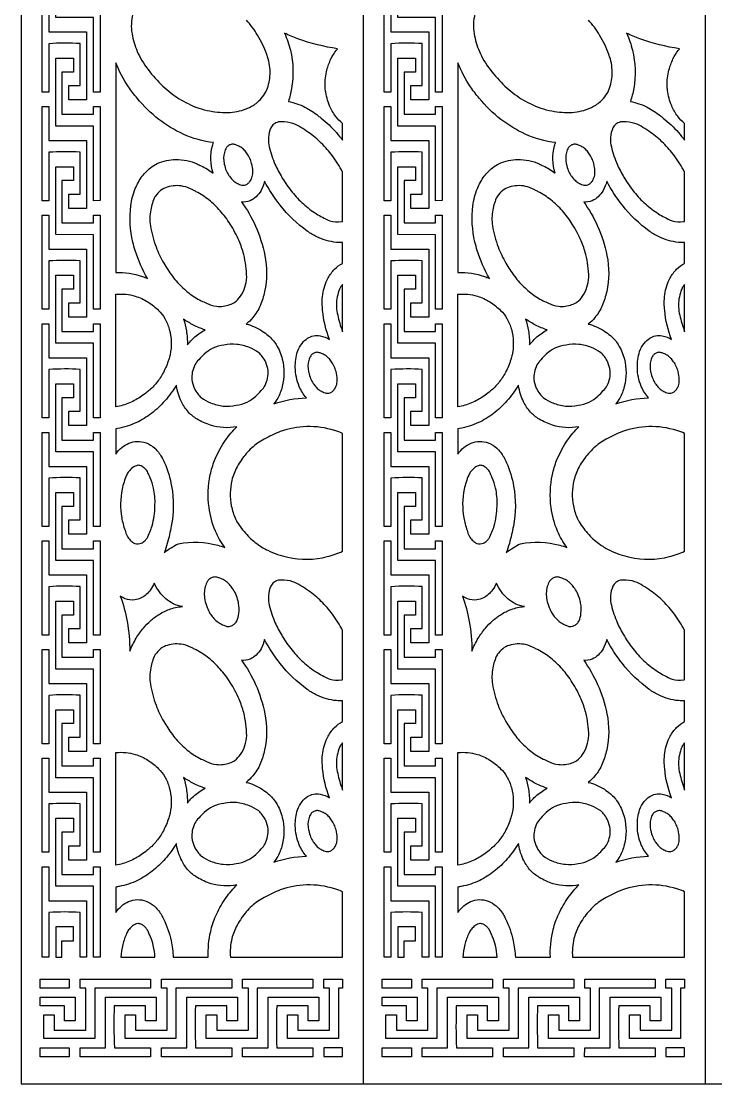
# Model space of a CAD drawing. Header units: millimetres. Extents: x -250 to 750, y -1000 to 1000.
# Drawn here: x -250 to 258, y -1000 to -224 of the extents above; entities that cross this region are included whole.
import ezdxf

# ---------------------------------------------------------------- set-up
doc = ezdxf.new("R2010")
doc.units = ezdxf.units.MM
doc.layers.add('Default', color=70, linetype='Continuous')

msp = doc.modelspace()

# ---------------------------------------------------------------- linework, layer by layer
at = {"layer": 'Default'}
for p, q in [((0, 1000), (0, -1000)), ((250, -1000), (250, 1000))]:
    msp.add_line(p, q, dxfattribs=at)
for points in [[(0, -1000), (250, -1000), (500, -1000), (750, -1000), (750, 1000), (500, 1000), (250, 1000), (0, 1000), (-250, 1000), (-250, -1000)], [(-224.81, -206.8), (-224.81, -171.37), (-211.91, -171.37), (-211.91, -181.56), (-220.22, -181.56), (-220.22, -212.44), (-197.2, -212.44), (-197.2, -206.8), (-192.38, -206.8), (-192.38, -275.54), (-197.2, -275.54), (-197.2, -221.03), (-224.81, -221.03)], [(25.19, -206.8), (25.19, -171.37), (38.09, -171.37), (38.09, -181.56), (29.78, -181.56), (29.78, -212.44), (52.8, -212.44), (52.8, -206.8), (57.62, -206.8), (57.62, -275.54), (52.8, -275.54), (52.8, -221.03), (25.19, -221.03)], [(-220.22, -291.78), (-197.2, -291.78), (-197.2, -286.14), (-192.38, -286.14), (-192.38, -354.88), (-197.2, -354.89), (-197.2, -300.37), (-224.81, -300.37), (-224.81, -250.71), (-211.91, -250.71), (-211.91, -260.9), (-220.22, -260.9)], [(29.78, -291.78), (52.8, -291.78), (52.8, -286.14), (57.62, -286.14), (57.62, -354.88), (52.8, -354.89), (52.8, -300.37), (25.19, -300.37), (25.19, -250.71), (38.09, -250.71), (38.09, -260.9), (29.78, -260.9)], [(-224.81, -444.82), (-224.81, -409.4), (-211.91, -409.4), (-211.91, -419.58), (-220.22, -419.58), (-220.22, -450.46), (-197.2, -450.46), (-197.2, -444.82), (-192.38, -444.82), (-192.38, -513.56), (-197.2, -513.56), (-197.2, -459.05), (-224.81, -459.05)], [(25.19, -444.82), (25.19, -409.4), (38.09, -409.4), (38.09, -419.58), (29.78, -419.58), (29.78, -450.46), (52.8, -450.46), (52.8, -444.82), (57.62, -444.82), (57.62, -513.56), (52.8, -513.56), (52.8, -459.05), (25.19, -459.05)], [(-224.81, -603.5), (-224.81, -568.08), (-211.91, -568.08), (-211.91, -578.26), (-220.22, -578.26), (-220.22, -609.15), (-197.2, -609.15), (-197.2, -603.5), (-192.38, -603.5), (-192.38, -672.24), (-197.2, -672.25), (-197.2, -617.74), (-224.81, -617.74)], [(25.19, -603.5), (25.19, -568.08), (38.09, -568.08), (38.09, -578.26), (29.78, -578.26), (29.78, -609.15), (52.8, -609.15), (52.8, -603.5), (57.62, -603.5), (57.62, -672.24), (52.8, -672.25), (52.8, -617.74), (25.19, -617.74)], [(-224.81, -682.84), (-224.81, -647.42), (-211.91, -647.42), (-211.91, -657.6), (-220.22, -657.6), (-220.22, -688.48), (-197.2, -688.48), (-197.2, -682.84), (-192.38, -682.84), (-192.38, -751.58), (-197.2, -751.58), (-197.2, -697.07), (-224.81, -697.07)], [(25.19, -682.84), (25.19, -647.42), (38.09, -647.42), (38.09, -657.6), (29.78, -657.6), (29.78, -688.48), (52.8, -688.48), (52.8, -682.84), (57.62, -682.84), (57.62, -751.58), (52.8, -751.58), (52.8, -697.07), (25.19, -697.07)], [(-220.22, -767.82), (-197.2, -767.82), (-197.2, -762.18), (-192.38, -762.18), (-192.38, -830.92), (-197.2, -830.93), (-197.2, -776.41), (-224.81, -776.41), (-224.81, -726.75), (-211.91, -726.75), (-211.91, -736.94), (-220.22, -736.94)], [(29.78, -767.82), (52.8, -767.82), (52.8, -762.18), (57.62, -762.18), (57.62, -830.92), (52.8, -830.93), (52.8, -776.41), (25.19, -776.41), (25.19, -726.75), (38.09, -726.75), (38.09, -736.94), (29.78, -736.94)], [(-220.22, -907.58), (-220.22, -895.62), (-211.91, -895.62), (-211.91, -885.44), (-224.81, -885.44), (-224.81, -907.58)], [(29.78, -907.58), (29.78, -895.62), (38.09, -895.62), (38.09, -885.44), (25.19, -885.44), (25.19, -907.58)], [(-236.25, -930.08), (-236.25, -923.64), (-214.89, -923.64), (-214.89, -930.08)], [(-147.6, -966.98), (-174.11, -966.98), (-174.11, -949.74), (-166.48, -949.74), (-166.48, -960.84), (-143.38, -960.84), (-143.38, -930.08), (-147.6, -930.08), (-147.6, -923.64), (-96.16, -923.64), (-96.16, -930.08), (-136.95, -930.08), (-136.95, -966.98)], [(-15.15, -923.64), (-15.15, -930.08), (-18.21, -930.08), (-18.21, -966.98), (-28.87, -966.98), (-55.37, -966.98), (-55.37, -949.74), (-47.75, -949.74), (-47.75, -960.84), (-24.64, -960.84), (-24.64, -930.08), (-28.87, -930.08), (-28.87, -923.64)], [(13.75, -930.08), (13.75, -923.64), (35.11, -923.64), (35.11, -930.08)], [(102.4, -966.98), (75.89, -966.98), (75.89, -949.74), (83.52, -949.74), (83.52, -960.84), (106.62, -960.84), (106.62, -930.08), (102.4, -930.08), (102.4, -923.64), (153.84, -923.64), (153.84, -930.08), (113.05, -930.08), (113.05, -966.98)], [(234.85, -923.64), (234.85, -930.08), (231.79, -930.08), (231.79, -966.98), (221.13, -966.98), (194.63, -966.98), (194.63, -949.74), (202.25, -949.74), (202.25, -960.84), (225.36, -960.84), (225.36, -930.08), (221.13, -930.08), (221.13, -923.64)], [(-236.25, -943.01), (-236.25, -936.81), (-210.67, -936.81), (-210.67, -954.11), (-218.5, -954.11), (-218.5, -943.01)], [(13.75, -943.01), (13.75, -936.81), (39.33, -936.81), (39.33, -954.11), (31.5, -954.11), (31.5, -943.01)], [(-236.25, -980.26), (-236.25, -973.71), (-214.89, -973.71), (-214.89, -980.26)], [(-15.15, -973.71), (-28.87, -973.71), (-28.87, -980), (-15.15, -980), (-15.15, -973.92)], [(13.75, -980.26), (13.75, -973.71), (35.11, -973.71), (35.11, -980.26)], [(234.85, -973.71), (221.13, -973.71), (221.13, -980), (234.85, -980), (234.85, -973.92)]]:
    msp.add_lwpolyline(points, close=True, dxfattribs=at)
for points in [[(-229.85, -206.8), (-229.85, -231.63), (-202.24, -231.63), (-202.24, -281.19), (-215.18, -281.19), (-215.18, -270.72), (-206.88, -270.72), (-206.88, -240.12, 0.031256), (-229.85, -240.22), (-229.85, -275.54), (-234.75, -275.54), (-234.75, -206.8)], [(20.15, -206.8), (20.15, -231.63), (47.76, -231.63), (47.76, -281.19), (34.82, -281.19), (34.82, -270.72), (43.12, -270.72), (43.12, -240.12, 0.031256), (20.15, -240.22), (20.15, -275.54), (15.25, -275.54), (15.25, -206.8)], [(-15.15, -298.54, -0.061468), (-20.22, -293.27, -0.059273), (-24.64, -285.52, -0.065411), (-27.67, -274.29, -0.01679), (-27.98, -271.16, -0.065103), (-26.62, -259.43, -0.05289), (-23.7, -251.39, -0.056464), (-19.6, -244.86, -0.009427), (-18.84, -243.95, -0.051042), (-47.81, -236.58, -0.017236), (-57.63, -232.59, -0.051592), (-53.28, -245.01, -0.101114), (-52.41, -272.95, -0.036873), (-54.74, -282.36, -0.065643), (-42.62, -286.59, -0.051583), (-32.92, -292.86, 0.01317), (-30.86, -294.52, -0.043434), (-19.7, -305.16, -0.018466), (-15.15, -310.73)], [(234.85, -298.54, -0.061468), (229.78, -293.27, -0.059273), (225.36, -285.52, -0.065411), (222.33, -274.29, -0.01679), (222.02, -271.16, -0.065103), (223.38, -259.43, -0.05289), (226.3, -251.39, -0.056464), (230.4, -244.86, -0.009427), (231.16, -243.95, -0.051042), (202.19, -236.58, -0.017236), (192.37, -232.59, -0.051592), (196.72, -245.01, -0.101114), (197.59, -272.95, -0.036873), (195.26, -282.36, -0.065643), (207.38, -286.59, -0.051583), (217.08, -292.86, 0.01317), (219.14, -294.52, -0.043434), (230.3, -305.16, -0.018466), (234.85, -310.73)], [(-109.49, -312.49, -0.074649), (-131.61, -306.3, -0.058787), (-149.42, -295.52, -0.05223), (-165.29, -280.09, -0.022264), (-171.67, -271.7, -0.054048), (-180.82, -254.11), (-180.82, -407.46, -0.10114), (-161.47, -410.21, -0.019018), (-157.79, -411.68, -0.054223), (-166.69, -391.24, -0.018361), (-168.41, -385.11, -0.088171), (-169.93, -358.62, -0.068605), (-166.63, -345.98, -0.0648), (-161.58, -337.03, -0.067395), (-155.61, -330.89, -0.055733), (-150.54, -327.72, -0.096328), (-137.03, -324.81, -0.107983), (-121.43, -328, -0.020343), (-118.47, -329.46, -0.039634), (-109.7, -334.69, -0.145245), (-110.28, -314.9, -0.014628), (-109.73, -313.08, -0.014666)], [(140.51, -312.49, -0.074649), (118.39, -306.3, -0.058787), (100.58, -295.52, -0.05223), (84.71, -280.09, -0.022264), (78.33, -271.7, -0.054048), (69.18, -254.11), (69.18, -407.46, -0.10114), (88.53, -410.21, -0.019018), (92.21, -411.68, -0.054223), (83.31, -391.24, -0.018361), (81.59, -385.11, -0.088171), (80.07, -358.62, -0.068605), (83.37, -345.98, -0.0648), (88.42, -337.03, -0.067395), (94.39, -330.89, -0.055733), (99.46, -327.72, -0.096328), (112.97, -324.81, -0.107983), (128.57, -328, -0.020343), (131.53, -329.46, -0.039634), (140.3, -334.69, -0.145245), (139.72, -314.9, -0.014628), (140.27, -313.08, -0.014666)], [(-229.85, -286.14), (-229.85, -310.97), (-202.24, -310.97), (-202.24, -360.53), (-215.18, -360.53), (-215.18, -350.06), (-206.88, -350.06), (-206.88, -319.46, 0.031927), (-229.85, -319.56), (-229.85, -354.89), (-234.75, -354.89), (-234.75, -286.14)], [(20.15, -286.14), (20.15, -310.97), (47.76, -310.97), (47.76, -360.53), (34.82, -360.53), (34.82, -350.06), (43.12, -350.06), (43.12, -319.46, 0.031927), (20.15, -319.56), (20.15, -354.89), (15.25, -354.89), (15.25, -286.14)], [(-15.15, -333.97, 0.037604), (-22.63, -322.21, 0.037697), (-30.71, -312.87, 0.042605), (-40.07, -305, 0.025187), (-45.69, -301.44, 0.06655), (-51.46, -298.53, 0.099398), (-59.99, -297.32, 0.147123), (-63.95, -298.08, 0.093948), (-66.59, -300.23, 0.038505), (-67.57, -301.61, 0.084579), (-69.33, -308.73, 0.058709), (-69.1, -314.02, 0.042173), (-65.08, -326.88, 0.038993), (-60.12, -336.84, 0.00652), (-59.19, -338.34, 0.036227), (-52.05, -348.57, 0.039396), (-43.83, -357.26, 0.044779), (-34.33, -364.45, 0.020855), (-29.84, -367, 0.071657), (-24.36, -369.53, 0.109601), (-16.01, -370.14, 0.031872), (-15.15, -370.01)], [(234.85, -333.97, 0.037604), (227.37, -322.21, 0.037697), (219.29, -312.87, 0.042605), (209.93, -305, 0.025187), (204.31, -301.44, 0.06655), (198.54, -298.53, 0.099398), (190.01, -297.32, 0.147123), (186.05, -298.08, 0.093948), (183.41, -300.23, 0.038505), (182.43, -301.61, 0.084579), (180.67, -308.73, 0.058709), (180.9, -314.02, 0.042173), (184.92, -326.88, 0.038993), (189.88, -336.84, 0.00652), (190.81, -338.34, 0.036227), (197.95, -348.57, 0.039396), (206.17, -357.26, 0.044779), (215.67, -364.45, 0.020855), (220.16, -367, 0.071657), (225.64, -369.53, 0.109601), (233.99, -370.14, 0.031872), (234.85, -370.01)], [(-100.11, -316.15, 0.060401), (-101.51, -319.64, 0.117329), (-101.73, -327.72, 0.008834), (-101.59, -328.3, 0.048361), (-100.17, -332.89, 0.045306), (-98.33, -336.39, 0.041492), (-96.43, -338.87, 0.050762), (-94.01, -341.06, 0.055887), (-91.33, -342.63, 0.03518), (-89.64, -343.24, 0.1749), (-85.94, -343.22, 0.08001), (-84.14, -342.19, 0.068353), (-82.62, -340.54, 0.063612), (-81.42, -338.19, 0.081331), (-80.71, -334.26, 0.021505), (-80.73, -333.38, 0.052199), (-81.61, -327.79, 0.041224), (-82.97, -323.96, 0.046041), (-84.88, -320.55, 0.046272), (-87.06, -317.92, 0.052073), (-89.55, -315.88, 0.057049), (-92.29, -314.48, 0.020364), (-93.27, -314.16, 0.110753), (-95.51, -313.68, 0.106623), (-97.73, -314.21, 0.078), (-99.43, -315.4, 0.032309)], [(149.89, -316.15, 0.060401), (148.49, -319.64, 0.117329), (148.27, -327.72, 0.008834), (148.41, -328.3, 0.048361), (149.83, -332.89, 0.045306), (151.67, -336.39, 0.041492), (153.57, -338.87, 0.050762), (155.99, -341.06, 0.055887), (158.67, -342.63, 0.03518), (160.36, -343.24, 0.1749), (164.06, -343.22, 0.08001), (165.86, -342.19, 0.068353), (167.38, -340.54, 0.063612), (168.58, -338.19, 0.081331), (169.29, -334.26, 0.021505), (169.27, -333.38, 0.052199), (168.39, -327.79, 0.041224), (167.03, -323.96, 0.046041), (165.12, -320.55, 0.046272), (162.94, -317.92, 0.052073), (160.45, -315.88, 0.057049), (157.71, -314.48, 0.020364), (156.73, -314.16, 0.110753), (154.49, -313.68, 0.106623), (152.27, -314.21, 0.078), (150.57, -315.4, 0.032309)], [(-224.81, -379.71), (-224.81, -330.06, -0.000761), (-211.91, -330.05), (-211.91, -340.24), (-220.22, -340.24), (-220.22, -371.12), (-197.2, -371.12), (-197.2, -365.48), (-192.38, -365.47), (-192.38, -434.22), (-197.2, -434.22), (-197.2, -379.72)], [(25.19, -379.71), (25.19, -330.06, -0.000761), (38.09, -330.05), (38.09, -340.24), (29.78, -340.24), (29.78, -371.12), (52.8, -371.12), (52.8, -365.48), (57.62, -365.47), (57.62, -434.22), (52.8, -434.22), (52.8, -379.72)], [(-15.15, -385.44, -0.033537), (-19.66, -385.34, -0.089635), (-33.9, -381.38, -0.044205), (-41.03, -377.1, -0.068071), (-60.7, -358.28, -0.044388), (-72.15, -340.74, -0.075114), (-74.71, -347.4, -0.078471), (-78.32, -352.02, -0.092925), (-82.81, -354.95, -0.128003), (-88.94, -355.83, -0.054258), (-78.78, -373.47, -0.052782), (-71.95, -394.94, -0.103109), (-72.15, -421.33, -0.045944), (-75.35, -431.6, -0.067899), (-80.77, -440.31, -0.054234), (-85.59, -445.03, -0.085899), (-73.83, -450.12, -0.032183), (-69.44, -453.42, -0.077445), (-63.64, -460.06, -0.078595), (-59.19, -470.68, -0.123329), (-59.29, -490.69, -0.06434), (-62.58, -499.13, -0.042728), (-65.41, -503.42, -0.080133), (-41.6, -498.97, -0.080989), (-46.82, -490.74, -0.095662), (-49.72, -476.67, -0.078849), (-48.08, -465.07, -0.082204), (-44.78, -459.13, -0.087336), (-40.68, -455.42, -0.087948), (-36.52, -453.69, -0.098054), (-31.54, -453.63, -0.094092), (-24.68, -456.31, -0.072059), (-29.74, -435.04, -0.018281), (-30.05, -429.79, -0.083273), (-28.2, -417.15, -0.048154), (-25.75, -411.36, -0.072557), (-21.01, -404.96, -0.084211), (-15.15, -400.68)], [(234.85, -385.44, -0.033537), (230.34, -385.34, -0.089635), (216.1, -381.38, -0.044205), (208.97, -377.1, -0.068071), (189.3, -358.28, -0.044388), (177.85, -340.74, -0.075114), (175.29, -347.4, -0.078471), (171.68, -352.02, -0.092925), (167.19, -354.95, -0.128003), (161.06, -355.83, -0.054258), (171.22, -373.47, -0.052782), (178.05, -394.94, -0.103109), (177.85, -421.33, -0.045944), (174.65, -431.6, -0.067899), (169.23, -440.31, -0.054234), (164.41, -445.03, -0.085899), (176.17, -450.12, -0.032183), (180.56, -453.42, -0.077445), (186.36, -460.06, -0.078595), (190.81, -470.68, -0.123329), (190.71, -490.69, -0.06434), (187.42, -499.13, -0.042728), (184.59, -503.42, -0.080133), (208.4, -498.97, -0.080989), (203.18, -490.74, -0.095662), (200.28, -476.67, -0.078849), (201.92, -465.07, -0.082204), (205.22, -459.13, -0.087336), (209.32, -455.42, -0.087948), (213.48, -453.69, -0.098054), (218.46, -453.63, -0.094092), (225.32, -456.31, -0.072059), (220.26, -435.04, -0.018281), (219.95, -429.79, -0.083273), (221.8, -417.15, -0.048154), (224.25, -411.36, -0.072557), (228.99, -404.96, -0.084211), (234.85, -400.68)], [(-152.27, -352.05, 0.070634), (-155.39, -361.46, 0.078607), (-155.65, -373.38, 0.045364), (-151.44, -388.71, 0.042058), (-145.84, -400.58, 0.01916), (-142.92, -405.22, 0.041655), (-135.78, -414.62, 0.045799), (-127.54, -422.29, 0.049685), (-118.52, -427.98, 0.020975), (-114.67, -429.7, 0.087895), (-107.4, -431.97, 0.117639), (-97.5, -430.85, 0.070552), (-93.9, -428.95, 0.080197), (-89.72, -424.66, 0.073545), (-86.54, -418.17, 0.064698), (-85.24, -410.88, 0.061471), (-87.42, -394.12, 0.041625), (-90.82, -384.29, 0.04037), (-97.27, -372.05, 0.040401), (-104.55, -362.33, 0.044178), (-112.87, -354.39, 0.048581), (-122.1, -348.33, 0.013504), (-124.7, -347.06, 0.076086), (-131.55, -344.43, 0.129459), (-143.29, -344.97, 0.096857), (-148.11, -347.39, 0.080832), (-152.07, -351.75)], [(97.73, -352.05, 0.070634), (94.61, -361.46, 0.078607), (94.35, -373.38, 0.045364), (98.56, -388.71, 0.042058), (104.16, -400.58, 0.01916), (107.08, -405.22, 0.041655), (114.22, -414.62, 0.045799), (122.46, -422.29, 0.049685), (131.48, -427.98, 0.020975), (135.33, -429.7, 0.087895), (142.6, -431.97, 0.117639), (152.5, -430.85, 0.070552), (156.1, -428.95, 0.080197), (160.28, -424.66, 0.073545), (163.46, -418.17, 0.064698), (164.76, -410.88, 0.061471), (162.58, -394.12, 0.041625), (159.18, -384.29, 0.04037), (152.73, -372.05, 0.040401), (145.45, -362.33, 0.044178), (137.13, -354.39, 0.048581), (127.9, -348.33, 0.013504), (125.3, -347.06, 0.076086), (118.45, -344.43, 0.129459), (106.71, -344.97, 0.096857), (101.89, -347.39, 0.080832), (97.93, -351.75)], [(-229.85, -365.47), (-229.85, -390.3), (-202.24, -390.3), (-202.24, -439.87, -0.00033), (-215.18, -439.87), (-215.18, -429.4), (-206.88, -429.4), (-206.88, -398.8, 0.031927), (-229.85, -398.9), (-229.85, -434.22), (-234.75, -434.22), (-234.75, -365.48)], [(20.15, -365.47), (20.15, -390.3), (47.76, -390.3), (47.76, -439.87, -0.00033), (34.82, -439.87), (34.82, -429.4), (43.12, -429.4), (43.12, -398.8, 0.031927), (20.15, -398.9), (20.15, -434.22), (15.25, -434.22), (15.25, -365.48)], [(-15.15, -416.07, 0.041527), (-16.7, -418.1, 0.051362), (-18.71, -423.61, 0.096087), (-19.35, -435.63, 0.032537), (-16.34, -447.26, 0.010132), (-15.15, -450.65)], [(234.85, -416.07, 0.041527), (233.3, -418.1, 0.051362), (231.29, -423.61, 0.096087), (230.65, -435.63, 0.032537), (233.66, -447.26, 0.010132), (234.85, -450.65)], [(-180.82, -505.51), (-180.82, -423.3, -0.102986), (-166.65, -424.62, -0.064673), (-157.45, -428.86, -0.053893), (-149.63, -435.11, -0.066697), (-145.09, -440.93, -0.062486), (-141.78, -448.81, -0.121534), (-141.25, -467.47, -0.023098), (-142.18, -470.92, -0.047065), (-146.15, -480.38, -0.04767), (-151.07, -487.86, -0.053343), (-157.02, -493.88, -0.009333), (-158.1, -494.73, -0.047703), (-166.24, -500.33, -0.056265), (-175.77, -504.35, -0.029805)], [(69.18, -505.51), (69.18, -423.3, -0.102986), (83.35, -424.62, -0.064673), (92.55, -428.86, -0.053893), (100.37, -435.11, -0.066697), (104.91, -440.93, -0.062486), (108.22, -448.81, -0.121534), (108.75, -467.47, -0.023098), (107.82, -470.92, -0.047065), (103.85, -480.38, -0.04767), (98.93, -487.86, -0.053343), (92.98, -493.88, -0.009333), (91.9, -494.73, -0.047703), (83.76, -500.33, -0.056265), (74.23, -504.35, -0.029805)], [(-128.58, -460.16, -0.029147), (-125.02, -456.21, -0.031065), (-121.14, -452.82, -0.033011), (-117, -450.04, -0.010337), (-115.69, -449.31, -0.039094), (-124.11, -445.78, -0.033336), (-131.36, -441.39, -0.039427), (-129.29, -449.98, -0.043481)], [(121.42, -460.16, -0.029147), (124.98, -456.21, -0.031065), (128.86, -452.82, -0.033011), (133, -450.04, -0.010337), (134.31, -449.31, -0.039094), (125.89, -445.78, -0.033336), (118.64, -441.39, -0.039427), (120.71, -449.98, -0.043481)], [(-229.85, -444.82), (-229.85, -469.65), (-202.24, -469.65), (-202.24, -519.21), (-215.18, -519.21), (-215.18, -508.74), (-206.88, -508.74), (-206.88, -478.14, 0.031256), (-229.85, -478.24), (-229.85, -513.56), (-234.75, -513.56), (-234.75, -444.82)], [(20.15, -444.82), (20.15, -469.65), (47.76, -469.65), (47.76, -519.21), (34.82, -519.21), (34.82, -508.74), (43.12, -508.74), (43.12, -478.14, 0.031256), (20.15, -478.24), (20.15, -513.56), (15.25, -513.56), (15.25, -444.82)], [(-69.56, -479.1, 0.066194), (-71.32, -472.98, 0.062414), (-73.85, -468.65, 0.056443), (-76.44, -465.94, 0.055088), (-83.29, -462.17, 0.075464), (-92.55, -459.84, 0.075238), (-101.87, -460.35, 0.082748), (-109.92, -462.75, 0.063945), (-116.31, -467.02, 0.039997), (-120.25, -471.08, 0.076844), (-123.1, -474.89, 0.072199), (-124.97, -480.23, 0.062881), (-125.33, -485.64, 0.066194), (-123.57, -491.76, 0.062414), (-121.03, -496.08, 0.056443), (-118.44, -498.79, 0.055088), (-111.6, -502.57, 0.075464), (-102.34, -504.9, 0.075238), (-93.02, -504.39, 0.082748), (-84.96, -501.98, 0.063945), (-78.58, -497.72, 0.039997), (-74.64, -493.66, 0.076844), (-71.78, -489.84, 0.072199), (-69.91, -484.51, 0.062881)], [(-38.46, -468.14, 0.060401), (-39.86, -471.63, 0.117329), (-40.08, -479.71, 0.008834), (-39.94, -480.29, 0.048361), (-38.52, -484.88, 0.045306), (-36.68, -488.38, 0.041492), (-34.78, -490.86, 0.050762), (-32.36, -493.05, 0.055887), (-29.68, -494.62, 0.03518), (-27.99, -495.23, 0.1749), (-24.29, -495.21, 0.08001), (-22.49, -494.18, 0.068353), (-20.97, -492.53, 0.063612), (-19.77, -490.18, 0.081331), (-19.06, -486.25, 0.021505), (-19.08, -485.37, 0.052199), (-19.96, -479.78, 0.041224), (-21.32, -475.95, 0.046041), (-23.23, -472.54, 0.046272), (-25.41, -469.91, 0.052073), (-27.9, -467.87, 0.057049), (-30.64, -466.47, 0.020364), (-31.62, -466.15, 0.110753), (-33.86, -465.67, 0.106623), (-36.08, -466.2, 0.078), (-37.78, -467.39, 0.032309)], [(180.44, -479.1, 0.066194), (178.68, -472.98, 0.062414), (176.15, -468.65, 0.056443), (173.56, -465.94, 0.055088), (166.71, -462.17, 0.075464), (157.45, -459.84, 0.075238), (148.13, -460.35, 0.082748), (140.08, -462.75, 0.063945), (133.69, -467.02, 0.039997), (129.75, -471.08, 0.076844), (126.9, -474.89, 0.072199), (125.03, -480.23, 0.062881), (124.67, -485.64, 0.066194), (126.43, -491.76, 0.062414), (128.97, -496.08, 0.056443), (131.56, -498.79, 0.055088), (138.4, -502.57, 0.075464), (147.66, -504.9, 0.075238), (156.98, -504.39, 0.082748), (165.04, -501.98, 0.063945), (171.42, -497.72, 0.039997), (175.36, -493.66, 0.076844), (178.22, -489.84, 0.072199), (180.09, -484.51, 0.062881)], [(211.54, -468.14, 0.060401), (210.14, -471.63, 0.117329), (209.92, -479.71, 0.008834), (210.06, -480.29, 0.048361), (211.48, -484.88, 0.045306), (213.32, -488.38, 0.041492), (215.22, -490.86, 0.050762), (217.64, -493.05, 0.055887), (220.32, -494.62, 0.03518), (222.01, -495.23, 0.1749), (225.71, -495.21, 0.08001), (227.51, -494.18, 0.068353), (229.03, -492.53, 0.063612), (230.23, -490.18, 0.081331), (230.94, -486.25, 0.021505), (230.92, -485.37, 0.052199), (230.04, -479.78, 0.041224), (228.68, -475.95, 0.046041), (226.77, -472.54, 0.046272), (224.59, -469.91, 0.052073), (222.1, -467.87, 0.057049), (219.36, -466.47, 0.020364), (218.38, -466.15, 0.110753), (216.14, -465.67, 0.106623), (213.92, -466.2, 0.078), (212.22, -467.39, 0.032309)], [(-224.81, -538.4), (-224.81, -488.74, -0.000761), (-211.91, -488.73), (-211.91, -498.92), (-220.22, -498.92), (-220.22, -529.81), (-197.2, -529.81), (-197.2, -524.16), (-192.38, -524.16), (-192.38, -592.91), (-197.2, -592.91), (-197.2, -538.4)], [(25.19, -538.4), (25.19, -488.74, -0.000761), (38.09, -488.73), (38.09, -498.92), (29.78, -498.92), (29.78, -529.81), (52.8, -529.81), (52.8, -524.16), (57.62, -524.16), (57.62, -592.91), (52.8, -592.91), (52.8, -538.4)], [(-180.82, -521.48), (-180.82, -540.01, -0.068385), (-176.46, -535.18, -0.078619), (-171.29, -532.01, -0.19202), (-158.78, -531.8, -0.089909), (-152.47, -535.72, -0.075722), (-147.42, -542.05, -0.022447), (-145.28, -546.39, -0.058926), (-140.13, -563.49, -0.091248), (-140.32, -592.77, -0.019547), (-141.68, -598.64, -0.052971), (-145.57, -611.96, -0.051169), (-135.09, -605.46, -0.111394), (-106.39, -606.63, -0.019649), (-101.25, -608.22, -0.060295), (-108.09, -596.32, -0.066418), (-112.75, -579.02, -0.085564), (-111.82, -555.04, -0.042113), (-108.7, -544.64, -0.048588), (-101.68, -531.27, -0.04956), (-93.47, -521.02, -0.005887), (-92.44, -520, -0.12494), (-111.7, -518.92, -0.061034), (-121.45, -514.44, -0.07907), (-127.88, -509.27, -0.066853), (-132.88, -501.88, -0.074188), (-136.57, -490.13), (-136.64, -489.67, -0.045111), (-145.05, -501.14, -0.050025), (-154.91, -510.38, -0.055151), (-165.87, -517.04, -0.070729), (-179.74, -521.32)], [(69.18, -521.48), (69.18, -540.01, -0.068385), (73.54, -535.18, -0.078619), (78.71, -532.01, -0.19202), (91.22, -531.8, -0.089909), (97.53, -535.72, -0.075722), (102.58, -542.05, -0.022447), (104.72, -546.39, -0.058926), (109.87, -563.49, -0.091248), (109.68, -592.77, -0.019547), (108.32, -598.64, -0.052971), (104.43, -611.96, -0.051169), (114.91, -605.46, -0.111394), (143.61, -606.63, -0.019649), (148.75, -608.22, -0.060295), (141.91, -596.32, -0.066418), (137.25, -579.02, -0.085564), (138.18, -555.04, -0.042113), (141.3, -544.64, -0.048588), (148.32, -531.27, -0.04956), (156.53, -521.02, -0.005887), (157.56, -520, -0.12494), (138.3, -518.92, -0.061034), (128.55, -514.44, -0.07907), (122.12, -509.27, -0.066853), (117.12, -501.88, -0.074188), (113.43, -490.13), (113.36, -489.67, -0.045111), (104.95, -501.14, -0.050025), (95.09, -510.38, -0.055151), (84.13, -517.04, -0.070729), (70.26, -521.32)], [(-15.15, -524.89, 0.029295), (-20.88, -522.86, 0.084835), (-41.39, -519.95, 0.078052), (-60.69, -523.62, 0.046921), (-72.51, -529.19, 0.063792), (-81.55, -535.53, 0.054259), (-89.01, -544.1, 0.020178), (-92.26, -549.3, 0.066703), (-96.07, -559.2, 0.106858), (-96.46, -577.83, 0.063079), (-93.42, -587.25, 0.016924), (-92.32, -589.4, 0.048199), (-85.13, -598.85, 0.053759), (-76.68, -606.28, 0.043456), (-69.78, -610.31, 0.058708), (-55.21, -615.37, 0.116308), (-26.35, -614.93, 0.044042), (-15.15, -611.01)], [(234.85, -524.89, 0.029295), (229.12, -522.86, 0.084835), (208.61, -519.95, 0.078052), (189.31, -523.62, 0.046921), (177.49, -529.19, 0.063792), (168.45, -535.53, 0.054259), (160.99, -544.1, 0.020178), (157.74, -549.3, 0.066703), (153.93, -559.2, 0.106858), (153.54, -577.83, 0.063079), (156.58, -587.25, 0.016924), (157.68, -589.4, 0.048199), (164.87, -598.85, 0.053759), (173.32, -606.28, 0.043456), (180.22, -610.31, 0.058708), (194.79, -615.37, 0.116308), (223.65, -614.93, 0.044042), (234.85, -611.01)], [(-229.85, -524.16), (-229.85, -548.99), (-202.24, -548.99), (-202.24, -598.55), (-215.18, -598.55), (-215.18, -588.08), (-206.88, -588.08), (-206.88, -557.48, 0.031256), (-229.85, -557.58), (-229.85, -592.9), (-234.75, -592.9), (-234.75, -524.15)], [(20.15, -524.16), (20.15, -548.99), (47.76, -548.99), (47.76, -598.55), (34.82, -598.55), (34.82, -588.08), (43.12, -588.08), (43.12, -557.48, 0.031256), (20.15, -557.58), (20.15, -592.9), (15.25, -592.9), (15.25, -524.15)], [(-164.88, -548.21, 0.096271), (-168.52, -549.87, 0.074455), (-171.35, -552.67, 0.047485), (-172.97, -555.35, 0.052206), (-176.26, -565.66, 0.094197), (-176.59, -586.56, 0.045587), (-174.16, -595.65, 0.06367), (-172.57, -599.78, 0.066368), (-170.37, -602.85, 0.068734), (-167.94, -604.85, 0.025883), (-167, -605.36, 0.170214), (-162.25, -605.08, 0.085492), (-159.72, -603.43, 0.057383), (-158.07, -601.48, 0.051084), (-154.37, -592.34, 0.066489), (-152.26, -578.14, 0.005439), (-152.26, -576.94, 0.065625), (-153.31, -564.89, 0.048042), (-155.77, -557.24, 0.014413), (-156.72, -555.2, 0.068978), (-158.32, -552.1, 0.072267), (-160.3, -549.97, 0.103306), (-163.23, -548.45, 0.055046), (-164.49, -548.22, 0.019033)], [(85.12, -548.21, 0.096271), (81.48, -549.87, 0.074455), (78.65, -552.67, 0.047485), (77.03, -555.35, 0.052206), (73.74, -565.66, 0.094197), (73.41, -586.56, 0.045587), (75.84, -595.65, 0.06367), (77.43, -599.78, 0.066368), (79.63, -602.85, 0.068734), (82.06, -604.85, 0.025883), (83, -605.36, 0.170214), (87.75, -605.08, 0.085492), (90.28, -603.43, 0.057383), (91.93, -601.48, 0.051084), (95.63, -592.34, 0.066489), (97.74, -578.14, 0.005439), (97.74, -576.94, 0.065625), (96.69, -564.89, 0.048042), (94.23, -557.24, 0.014413), (93.28, -555.2, 0.068978), (91.68, -552.1, 0.072267), (89.7, -549.97, 0.103306), (86.77, -548.45, 0.055046), (85.51, -548.22, 0.019033)], [(-229.85, -603.5), (-229.85, -628.32), (-202.24, -628.32), (-202.24, -677.89), (-215.18, -677.89), (-215.18, -667.42), (-206.88, -667.42), (-206.88, -636.82, 0.031927), (-229.85, -636.92), (-229.85, -672.24), (-234.75, -672.24), (-234.75, -603.49)], [(20.15, -603.5), (20.15, -628.32), (47.76, -628.32), (47.76, -677.89), (34.82, -677.89), (34.82, -667.42), (43.12, -667.42), (43.12, -636.82, 0.031927), (20.15, -636.92), (20.15, -672.24), (15.25, -672.24), (15.25, -603.49)], [(-152.77, -634.36, -0.05574), (-155.49, -639.13, -0.057283), (-158.65, -642.61, -0.064261), (-162.26, -645.06, -0.085929), (-167.04, -646.56, -0.122079), (-173.94, -645.74, -0.062946), (-177.62, -643.78, -0.043349), (-172.59, -662.24, -0.046677), (-170.72, -683.98, -0.039939), (-166.03, -674.61, -0.040208), (-160.63, -667.07, -0.036003), (-155.51, -661.8, -0.043626), (-149.28, -657.14, -0.051308), (-141.97, -653.54, -0.068435), (-132.36, -651.39), (-132.17, -651.38, -0.079875), (-138.95, -649.31, -0.062525), (-144.34, -645.74, -0.053954), (-148.99, -640.71, -0.048864)], [(-113.83, -632.76, 0.062032), (-115.54, -636.85, 0.119657), (-115.82, -646.39, 0.047566), (-114.2, -652.04, 0.044372), (-112.05, -656.38, 0.040531), (-109.8, -659.49, 0.049537), (-106.92, -662.28, 0.054641), (-103.7, -664.32, 0.029578), (-101.95, -665.05, 0.091571), (-99.72, -665.85, 0.134412), (-96.38, -665.46, 0.08047), (-94.28, -664.16, 0.068554), (-92.53, -662.13, 0.00733), (-92.36, -661.86, 0.06394), (-90.92, -656.55, 0.086116), (-91.17, -648.83, 0.017951), (-91.53, -647.34, 0.045582), (-93.24, -642.27, 0.046076), (-95.52, -638.13, 0.042282), (-97.85, -635.22, 0.051752), (-100.81, -632.68, 0.05687), (-104.07, -630.9, 0.027159), (-105.63, -630.37, 0.111195), (-108.32, -629.8, 0.106955), (-111, -630.44, 0.078178), (-113.04, -631.88, 0.031642)], [(-15.15, -668.77, 0.037604), (-22.63, -657, 0.037697), (-30.71, -647.67, 0.042606), (-40.07, -639.79, 0.025187), (-45.69, -636.24, 0.06655), (-51.46, -633.32, 0.099398), (-59.99, -632.11, 0.147123), (-63.95, -632.88, 0.093948), (-66.59, -635.02, 0.038505), (-67.57, -636.41, 0.084579), (-69.33, -643.53, 0.058709), (-69.1, -648.82, 0.042173), (-65.08, -661.68, 0.038993), (-60.12, -671.64, 0.00652), (-59.19, -673.14, 0.036227), (-52.06, -683.36, 0.039396), (-43.83, -692.05, 0.044779), (-34.33, -699.25, 0.020855), (-29.84, -701.8, 0.071657), (-24.36, -704.33, 0.109601), (-16.01, -704.93, 0.031878), (-15.15, -704.8)], [(97.23, -634.36, -0.05574), (94.51, -639.13, -0.057283), (91.35, -642.61, -0.064261), (87.74, -645.06, -0.085929), (82.96, -646.56, -0.122079), (76.06, -645.74, -0.062946), (72.38, -643.78, -0.043349), (77.41, -662.24, -0.046677), (79.28, -683.98, -0.039939), (83.97, -674.61, -0.040208), (89.37, -667.07, -0.036003), (94.49, -661.8, -0.043626), (100.72, -657.14, -0.051308), (108.03, -653.54, -0.068435), (117.64, -651.39), (117.83, -651.38, -0.079875), (111.05, -649.31, -0.062525), (105.66, -645.74, -0.053954), (101.01, -640.71, -0.048864)], [(136.17, -632.76, 0.062032), (134.46, -636.85, 0.119657), (134.18, -646.39, 0.047566), (135.8, -652.04, 0.044372), (137.95, -656.38, 0.040531), (140.2, -659.49, 0.049537), (143.08, -662.28, 0.054641), (146.3, -664.32, 0.029578), (148.05, -665.05, 0.091571), (150.28, -665.85, 0.134412), (153.62, -665.46, 0.08047), (155.72, -664.16, 0.068554), (157.47, -662.13, 0.00733), (157.64, -661.86, 0.06394), (159.08, -656.55, 0.086116), (158.83, -648.83, 0.017951), (158.47, -647.34, 0.045582), (156.76, -642.27, 0.046076), (154.48, -638.13, 0.042282), (152.15, -635.22, 0.051752), (149.19, -632.68, 0.05687), (145.93, -630.9, 0.027159), (144.37, -630.37, 0.111195), (141.68, -629.8, 0.106955), (139, -630.44, 0.078178), (136.96, -631.88, 0.031642)], [(234.85, -668.77, 0.037604), (227.37, -657, 0.037697), (219.29, -647.67, 0.042606), (209.93, -639.79, 0.025187), (204.31, -636.24, 0.06655), (198.54, -633.32, 0.099398), (190.01, -632.11, 0.147123), (186.05, -632.88, 0.093948), (183.41, -635.02, 0.038505), (182.43, -636.41, 0.084579), (180.67, -643.53, 0.058709), (180.9, -648.82, 0.042173), (184.92, -661.68, 0.038993), (189.88, -671.64, 0.00652), (190.81, -673.14, 0.036227), (197.94, -683.36, 0.039396), (206.17, -692.05, 0.044779), (215.67, -699.25, 0.020855), (220.16, -701.8, 0.071657), (225.64, -704.33, 0.109601), (233.99, -704.93, 0.031878), (234.85, -704.8)], [(-229.85, -682.84), (-229.85, -707.67), (-202.24, -707.67), (-202.24, -757.23), (-215.18, -757.23), (-215.18, -746.76), (-206.88, -746.76), (-206.88, -716.16, 0.031256), (-229.85, -716.26), (-229.85, -751.58), (-234.75, -751.58), (-234.75, -682.84)], [(-152.27, -686.84, 0.070634), (-155.39, -696.25, 0.078607), (-155.65, -708.18, 0.045364), (-151.44, -723.5, 0.042058), (-145.84, -735.38, 0.01916), (-142.92, -740.02, 0.041655), (-135.78, -749.42, 0.045799), (-127.54, -757.09, 0.049685), (-118.52, -762.78, 0.020975), (-114.67, -764.5, 0.087895), (-107.4, -766.76, 0.117639), (-97.5, -765.65, 0.070552), (-93.9, -763.75, 0.080197), (-89.72, -759.46, 0.073545), (-86.54, -752.96, 0.064698), (-85.24, -745.68, 0.061471), (-87.42, -728.91, 0.041625), (-90.82, -719.08, 0.04037), (-97.27, -706.84, 0.040401), (-104.55, -697.13, 0.044178), (-112.87, -689.18, 0.048581), (-122.1, -683.13, 0.013504), (-124.7, -681.86, 0.076086), (-131.55, -679.23, 0.129459), (-143.29, -679.77, 0.096857), (-148.11, -682.19, 0.080832), (-152.07, -686.54)], [(-15.15, -720.23, -0.033539), (-19.66, -720.14, -0.089635), (-33.9, -716.17, -0.044205), (-41.03, -711.9, -0.068071), (-60.7, -693.07, -0.044388), (-72.15, -675.54, -0.075114), (-74.71, -682.2, -0.078471), (-78.32, -686.82, -0.092925), (-82.81, -689.75, -0.128003), (-88.95, -690.63, -0.054258), (-78.78, -708.27, -0.052782), (-71.95, -729.74, -0.103109), (-72.15, -756.13, -0.045944), (-75.35, -766.4, -0.067899), (-80.77, -775.11, -0.054234), (-85.59, -779.83, -0.085899), (-73.83, -784.92, -0.032183), (-69.44, -788.22, -0.077445), (-63.64, -794.86, -0.078595), (-59.19, -805.48, -0.123329), (-59.29, -825.49, -0.06434), (-62.58, -833.93, -0.042728), (-65.41, -838.21, -0.080133), (-41.6, -833.77, -0.080989), (-46.82, -825.53, -0.095662), (-49.72, -811.47, -0.078849), (-48.08, -799.86, -0.082204), (-44.78, -793.92, -0.087336), (-40.68, -790.21, -0.087948), (-36.52, -788.49, -0.098054), (-31.54, -788.43, -0.094092), (-24.68, -791.11, -0.072059), (-29.74, -769.83, -0.018281), (-30.05, -764.59, -0.083273), (-28.2, -751.94, -0.048154), (-25.75, -746.16, -0.072557), (-21.02, -739.76, -0.084213), (-15.15, -735.47)], [(20.15, -682.84), (20.15, -707.67), (47.76, -707.67), (47.76, -757.23), (34.82, -757.23), (34.82, -746.76), (43.12, -746.76), (43.12, -716.16, 0.031256), (20.15, -716.26), (20.15, -751.58), (15.25, -751.58), (15.25, -682.84)], [(97.73, -686.84, 0.070634), (94.61, -696.25, 0.078607), (94.35, -708.18, 0.045364), (98.56, -723.5, 0.042058), (104.16, -735.38, 0.01916), (107.08, -740.02, 0.041655), (114.22, -749.42, 0.045799), (122.46, -757.09, 0.049685), (131.48, -762.78, 0.020975), (135.33, -764.5, 0.087895), (142.6, -766.76, 0.117639), (152.5, -765.65, 0.070552), (156.1, -763.75, 0.080197), (160.28, -759.46, 0.073545), (163.46, -752.96, 0.064698), (164.76, -745.68, 0.061471), (162.58, -728.91, 0.041625), (159.18, -719.08, 0.04037), (152.73, -706.84, 0.040401), (145.45, -697.13, 0.044178), (137.13, -689.18, 0.048581), (127.9, -683.13, 0.013504), (125.3, -681.86, 0.076086), (118.45, -679.23, 0.129459), (106.71, -679.77, 0.096857), (101.89, -682.19, 0.080832), (97.93, -686.54)], [(234.85, -720.23, -0.033539), (230.34, -720.14, -0.089635), (216.1, -716.17, -0.044205), (208.97, -711.9, -0.068071), (189.3, -693.07, -0.044388), (177.85, -675.54, -0.075114), (175.29, -682.2, -0.078471), (171.68, -686.82, -0.092925), (167.19, -689.75, -0.128003), (161.05, -690.63, -0.054258), (171.22, -708.27, -0.052782), (178.05, -729.74, -0.103109), (177.85, -756.13, -0.045944), (174.65, -766.4, -0.067899), (169.23, -775.11, -0.054234), (164.41, -779.83, -0.085899), (176.17, -784.92, -0.032183), (180.56, -788.22, -0.077445), (186.36, -794.86, -0.078595), (190.81, -805.48, -0.123329), (190.71, -825.49, -0.06434), (187.42, -833.93, -0.042728), (184.59, -838.21, -0.080133), (208.4, -833.77, -0.080989), (203.18, -825.53, -0.095662), (200.28, -811.47, -0.078849), (201.92, -799.86, -0.082204), (205.22, -793.92, -0.087336), (209.32, -790.21, -0.087948), (213.48, -788.49, -0.098054), (218.46, -788.43, -0.094092), (225.32, -791.11, -0.072059), (220.26, -769.83, -0.018281), (219.95, -764.59, -0.083273), (221.8, -751.94, -0.048154), (224.25, -746.16, -0.072557), (228.98, -739.76, -0.084213), (234.85, -735.47)], [(-15.15, -750.87, 0.041531), (-16.7, -752.9, 0.051363), (-18.71, -758.41, 0.096087), (-19.35, -770.42, 0.032537), (-16.34, -782.06, 0.010133), (-15.15, -785.45)], [(234.85, -750.87, 0.041531), (233.3, -752.9, 0.051363), (231.29, -758.41, 0.096087), (230.65, -770.42, 0.032537), (233.66, -782.06, 0.010133), (234.85, -785.45)], [(-180.82, -840.31), (-180.82, -758.1, -0.102986), (-166.65, -759.41, -0.064673), (-157.45, -763.65, -0.053893), (-149.63, -769.9, -0.066697), (-145.09, -775.72, -0.062486), (-141.78, -783.61, -0.121534), (-141.25, -802.27, -0.023098), (-142.18, -805.72, -0.047065), (-146.15, -815.18, -0.04767), (-151.07, -822.66, -0.053343), (-157.02, -828.67, -0.009333), (-158.1, -829.52, -0.047703), (-166.24, -835.13, -0.056265), (-175.77, -839.14, -0.029805)], [(69.18, -840.31), (69.18, -758.1, -0.102986), (83.35, -759.41, -0.064673), (92.55, -763.65, -0.053893), (100.37, -769.9, -0.066697), (104.91, -775.72, -0.062486), (108.22, -783.61, -0.121534), (108.75, -802.27, -0.023098), (107.82, -805.72, -0.047065), (103.85, -815.18, -0.04767), (98.93, -822.66, -0.053343), (92.98, -828.67, -0.009333), (91.9, -829.52, -0.047703), (83.76, -835.13, -0.056265), (74.23, -839.14, -0.029805)], [(-229.85, -762.18), (-229.85, -787.01), (-202.24, -787.01), (-202.24, -836.57), (-215.18, -836.57), (-215.18, -826.1), (-206.88, -826.1), (-206.88, -795.5, 0.031927), (-229.85, -795.61), (-229.85, -830.93), (-234.75, -830.93), (-234.75, -762.18)], [(20.15, -762.18), (20.15, -787.01), (47.76, -787.01), (47.76, -836.57), (34.82, -836.57), (34.82, -826.1), (43.12, -826.1), (43.12, -795.5, 0.031927), (20.15, -795.61), (20.15, -830.93), (15.25, -830.93), (15.25, -762.18)], [(-128.58, -794.95, -0.029147), (-125.02, -791, -0.031065), (-121.14, -787.62, -0.033011), (-117, -784.83, -0.010337), (-115.69, -784.11, -0.039094), (-124.11, -780.58, -0.033336), (-131.36, -776.19, -0.039427), (-129.29, -784.78, -0.043481)], [(121.42, -794.95, -0.029147), (124.98, -791, -0.031065), (128.86, -787.62, -0.033011), (133, -784.83, -0.010337), (134.31, -784.11, -0.039094), (125.89, -780.58, -0.033336), (118.64, -776.19, -0.039427), (120.71, -784.78, -0.043481)], [(-69.56, -813.89, 0.066194), (-71.32, -807.77, 0.062414), (-73.85, -803.45, 0.056443), (-76.44, -800.74, 0.055088), (-83.29, -796.97, 0.075464), (-92.55, -794.63, 0.075238), (-101.87, -795.15, 0.082748), (-109.92, -797.55, 0.063945), (-116.31, -801.82, 0.039997), (-120.25, -805.87, 0.076844), (-123.1, -809.69, 0.072199), (-124.97, -815.02, 0.062881), (-125.33, -820.43, 0.066194), (-123.57, -826.56, 0.062414), (-121.03, -830.88, 0.056443), (-118.44, -833.59, 0.055088), (-111.6, -837.36, 0.075464), (-102.34, -839.7, 0.075238), (-93.02, -839.18, 0.082748), (-84.96, -836.78, 0.063945), (-78.58, -832.51, 0.039997), (-74.64, -828.46, 0.076844), (-71.78, -824.64, 0.072199), (-69.91, -819.31, 0.062881)], [(180.44, -813.89, 0.066194), (178.68, -807.77, 0.062414), (176.15, -803.45, 0.056443), (173.56, -800.74, 0.055088), (166.71, -796.97, 0.075464), (157.45, -794.63, 0.075238), (148.13, -795.15, 0.082748), (140.08, -797.55, 0.063945), (133.69, -801.82, 0.039997), (129.75, -805.87, 0.076844), (126.9, -809.69, 0.072199), (125.03, -815.02, 0.062881), (124.67, -820.43, 0.066194), (126.43, -826.56, 0.062414), (128.97, -830.88, 0.056443), (131.56, -833.59, 0.055088), (138.4, -837.36, 0.075464), (147.66, -839.7, 0.075238), (156.98, -839.18, 0.082748), (165.04, -836.78, 0.063945), (171.42, -832.51, 0.039997), (175.36, -828.46, 0.076844), (178.22, -824.64, 0.072199), (180.09, -819.31, 0.062881)], [(-192.38, -907.58), (-197.2, -907.58), (-197.2, -855.76), (-224.81, -855.75), (-224.81, -806.1, -0.000761), (-211.91, -806.09), (-211.91, -816.28), (-220.22, -816.28), (-220.22, -847.16), (-197.2, -847.16), (-197.2, -841.52), (-192.38, -841.52)], [(-38.46, -802.94, 0.060401), (-39.86, -806.43, 0.117329), (-40.08, -814.51, 0.008834), (-39.94, -815.09, 0.048361), (-38.52, -819.68, 0.045306), (-36.68, -823.18, 0.041492), (-34.78, -825.65, 0.050762), (-32.36, -827.85, 0.055887), (-29.68, -829.42, 0.03518), (-28, -830.02, 0.1749), (-24.29, -830.01, 0.08001), (-22.49, -828.98, 0.068353), (-20.97, -827.33, 0.063612), (-19.77, -824.97, 0.081331), (-19.06, -821.04, 0.021505), (-19.08, -820.16, 0.052199), (-19.96, -814.58, 0.041224), (-21.32, -810.75, 0.046041), (-23.23, -807.33, 0.046272), (-25.41, -804.71, 0.052073), (-27.9, -802.66, 0.057049), (-30.64, -801.27, 0.020364), (-31.62, -800.94, 0.110753), (-33.86, -800.47, 0.106623), (-36.08, -801, 0.078), (-37.78, -802.19, 0.032309)], [(57.62, -907.58), (52.8, -907.58), (52.8, -855.76), (25.19, -855.75), (25.19, -806.1, -0.000761), (38.09, -806.09), (38.09, -816.28), (29.78, -816.28), (29.78, -847.16), (52.8, -847.16), (52.8, -841.52), (57.62, -841.52)], [(211.54, -802.94, 0.060401), (210.14, -806.43, 0.117329), (209.92, -814.51, 0.008834), (210.06, -815.09, 0.048361), (211.48, -819.68, 0.045306), (213.32, -823.18, 0.041492), (215.22, -825.65, 0.050762), (217.64, -827.85, 0.055887), (220.32, -829.42, 0.03518), (222, -830.02, 0.1749), (225.71, -830.01, 0.08001), (227.51, -828.98, 0.068353), (229.03, -827.33, 0.063612), (230.23, -824.97, 0.081331), (230.94, -821.04, 0.021505), (230.92, -820.16, 0.052199), (230.04, -814.58, 0.041224), (228.68, -810.75, 0.046041), (226.77, -807.33, 0.046272), (224.59, -804.71, 0.052073), (222.1, -802.66, 0.057049), (219.36, -801.27, 0.020364), (218.38, -800.94, 0.110753), (216.14, -800.47, 0.106623), (213.92, -801, 0.078), (212.22, -802.19, 0.032309)], [(-113.28, -907.58, -0.067981), (-111.56, -888.67, -0.048836), (-107.83, -877.42, -0.044775), (-101.22, -865.37, -0.048647), (-93.12, -855.47), (-92.44, -854.79, -0.122159), (-111.27, -853.85, -0.06368), (-121.45, -849.23, -0.077469), (-127.75, -844.22, -0.066319), (-132.72, -836.97, -0.072772), (-136.46, -825.57, -0.006367), (-136.64, -824.47, -0.044028), (-144.81, -835.69, -0.048712), (-154.38, -844.79, -0.053254), (-164.94, -851.42, -0.068869), (-178.41, -855.89, -0.012271), (-180.82, -856.28), (-180.82, -874.81, -0.066634), (-176.57, -870.07, -0.076417), (-171.55, -866.91, -0.197052), (-158.72, -866.62, -0.083264), (-152.92, -870.13, -0.074733), (-147.83, -876.16, -0.021533), (-146.04, -879.47, -0.059313), (-140.49, -895.56, -0.038916), (-138.86, -907.58)], [(136.72, -907.58, -0.067981), (138.44, -888.67, -0.048836), (142.17, -877.42, -0.044775), (148.78, -865.37, -0.048647), (156.88, -855.47), (157.56, -854.79, -0.122159), (138.73, -853.85, -0.06368), (128.55, -849.23, -0.077469), (122.25, -844.22, -0.066319), (117.28, -836.97, -0.072772), (113.54, -825.57, -0.006367), (113.36, -824.47, -0.044028), (105.19, -835.69, -0.048712), (95.62, -844.79, -0.053254), (85.06, -851.42, -0.068869), (71.59, -855.89, -0.012271), (69.18, -856.28), (69.18, -874.81, -0.066634), (73.43, -870.07, -0.076417), (78.45, -866.91, -0.197052), (91.28, -866.62, -0.083264), (97.08, -870.13, -0.074733), (102.17, -876.16, -0.021533), (103.96, -879.47, -0.059313), (109.51, -895.56, -0.038916), (111.14, -907.58)], [(-206.88, -907.58), (-206.88, -874.84, 0.031931), (-229.85, -874.94), (-229.85, -907.58), (-234.75, -907.58), (-234.75, -841.52), (-229.85, -841.52), (-229.85, -866.35), (-202.24, -866.35), (-202.24, -907.58)], [(43.12, -907.58), (43.12, -874.84, 0.031931), (20.15, -874.94), (20.15, -907.58), (15.25, -907.58), (15.25, -841.52), (20.15, -841.52), (20.15, -866.35), (47.76, -866.35), (47.76, -907.58)], [(-15.15, -859.69, 0.029296), (-20.88, -857.66, 0.084832), (-41.39, -854.75, 0.078049), (-60.68, -858.41, 0.046926), (-72.51, -863.98, 0.06379), (-81.55, -870.33, 0.054261), (-89.01, -878.89, 0.020178), (-92.26, -884.1, 0.0667), (-96.07, -893.99, 0.077044), (-97.13, -907.58), (-15.15, -907.58)], [(234.85, -859.69, 0.029296), (229.12, -857.66, 0.084832), (208.61, -854.75, 0.078049), (189.32, -858.41, 0.046926), (177.49, -863.98, 0.06379), (168.45, -870.33, 0.054261), (160.99, -878.89, 0.020178), (157.74, -884.1, 0.0667), (153.93, -893.99, 0.077044), (152.87, -907.58), (234.85, -907.58)], [(-152.27, -907.58, 0.047461), (-153.47, -899.01, 0.039057), (-155.47, -892.75, 0.019379), (-156.72, -889.99, 0.056428), (-158.01, -887.36, 0.058057), (-159.58, -885.41, 0.065784), (-161.43, -884, 0.081295), (-163.7, -883.13, 0.056801), (-164.88, -883, 0.080506), (-167.9, -884.25, 0.065775), (-170.4, -886.33, 0.056554), (-172.44, -889.13, 0.016777), (-172.97, -890.14, 0.042455), (-175.78, -898.36, 0.042267), (-177.25, -907.58)], [(97.73, -907.58, 0.047461), (96.53, -899.01, 0.039057), (94.53, -892.75, 0.019379), (93.28, -889.99, 0.056428), (91.99, -887.36, 0.058057), (90.42, -885.41, 0.065784), (88.57, -884, 0.081295), (86.3, -883.13, 0.056801), (85.12, -883, 0.080506), (82.1, -884.25, 0.065775), (79.6, -886.33, 0.056554), (77.56, -889.13, 0.016777), (77.03, -890.14, 0.042455), (74.22, -898.36, 0.042267), (72.75, -907.58)], [(-196.31, -966.98), (-233.47, -966.98, -0.000426), (-233.48, -949.74), (-225.85, -949.74), (-225.85, -960.84), (-202.74, -960.84), (-202.74, -930.08), (-206.97, -930.08), (-206.97, -923.64), (-155.53, -923.64), (-155.53, -930.08), (-196.31, -930.08)], [(-77.58, -966.98), (-114.74, -966.98, -0.000426), (-114.74, -949.74), (-107.12, -949.74), (-107.12, -960.84), (-84.01, -960.84), (-84.01, -930.08), (-88.23, -930.08), (-88.23, -923.64), (-36.79, -923.64), (-36.79, -930.08), (-77.58, -930.08)], [(53.69, -966.98), (16.53, -966.98, -0.000426), (16.52, -949.74), (24.15, -949.74), (24.15, -960.84), (47.26, -960.84), (47.26, -930.08), (43.03, -930.08), (43.03, -923.64), (94.47, -923.64), (94.47, -930.08), (53.69, -930.08)], [(172.42, -966.98), (135.26, -966.98, -0.000426), (135.26, -949.74), (142.88, -949.74), (142.88, -960.84), (165.99, -960.84), (165.99, -930.08), (161.77, -930.08), (161.77, -923.64), (213.21, -923.64), (213.21, -930.08), (172.42, -930.08)], [(-206.97, -973.71), (-188.39, -973.71), (-188.39, -936.81), (-151.3, -936.81, -0.000185), (-151.3, -954.11), (-159.14, -954.11), (-159.14, -943.01), (-182.03, -943.01, 0.017891), (-181.96, -973.71), (-155.53, -973.71), (-155.53, -980.26), (-206.97, -980.26)], [(-147.6, -973.71), (-129.02, -973.71), (-129.02, -936.81), (-91.94, -936.81), (-91.94, -954.11), (-99.77, -954.11), (-99.77, -943.01), (-122.66, -943.01, 0.017511), (-122.59, -973.71), (-96.16, -973.71), (-96.16, -980.26), (-147.6, -980.26)], [(-88.23, -973.71), (-69.66, -973.71), (-69.66, -936.81), (-32.57, -936.81), (-32.57, -954.11), (-40.41, -954.11), (-40.41, -943.01), (-63.3, -943.01, 0.017511), (-63.23, -973.71), (-36.8, -973.71), (-36.8, -980.26), (-88.24, -980.26)], [(43.03, -973.71), (61.61, -973.71), (61.61, -936.81), (98.7, -936.81, -0.000185), (98.7, -954.11), (90.86, -954.11), (90.86, -943.01), (67.97, -943.01, 0.017891), (68.04, -973.71), (94.47, -973.71), (94.47, -980.26), (43.03, -980.26)], [(102.4, -973.71), (120.98, -973.71), (120.98, -936.81), (158.06, -936.81), (158.06, -954.11), (150.23, -954.11), (150.23, -943.01), (127.34, -943.01, 0.017511), (127.41, -973.71), (153.84, -973.71), (153.84, -980.26), (102.4, -980.26)], [(161.77, -973.71), (180.34, -973.71), (180.34, -936.81), (217.43, -936.81), (217.43, -954.11), (209.59, -954.11), (209.59, -943.01), (186.7, -943.01, 0.017511), (186.77, -973.71), (213.2, -973.71), (213.2, -980.26), (161.76, -980.26)]]:
    msp.add_lwpolyline(points, format="xyb", close=True, dxfattribs=at)
for points in [[(-168.42, -218.5, 0.112243), (-169.03, -232.95, 0.057009), (-165.21, -245.82, 0.035151), (-161.87, -252.38, 0.042927), (-152.04, -265.51, 0.047348), (-140.62, -276.18, 0.051449), (-128.1, -283.99, 0.066622), (-112.16, -289.37, 0.061819), (-97.36, -290.41, 0.091983), (-83.97, -287.06, 0.014854), (-81.03, -285.58, 0.08444), (-74.55, -280.23, 0.048293), (-71.13, -275.37, 0.084922), (-68.23, -264.06, 0.090945), (-69.44, -251.39, 0.027398), (-70.59, -248.06, 0.050663), (-77.31, -233.88, 0.051874), (-85.49, -222.98, 0.035356)], [(81.58, -218.5, 0.112243), (80.97, -232.95, 0.057009), (84.79, -245.82, 0.035151), (88.13, -252.38, 0.042927), (97.96, -265.51, 0.047348), (109.38, -276.18, 0.051449), (121.9, -283.99, 0.066622), (137.84, -289.37, 0.061819), (152.64, -290.41, 0.091983), (166.03, -287.06, 0.014854), (168.97, -285.58, 0.08444), (175.45, -280.23, 0.048293), (178.87, -275.37, 0.084922), (181.77, -264.06, 0.090945), (180.56, -251.39, 0.027398), (179.41, -248.06, 0.050663), (172.69, -233.88, 0.051874), (164.51, -222.98, 0.035356)]]:
    msp.add_lwpolyline(points, format="xyb", dxfattribs=at)

doc.saveas('drawing.dxf')
